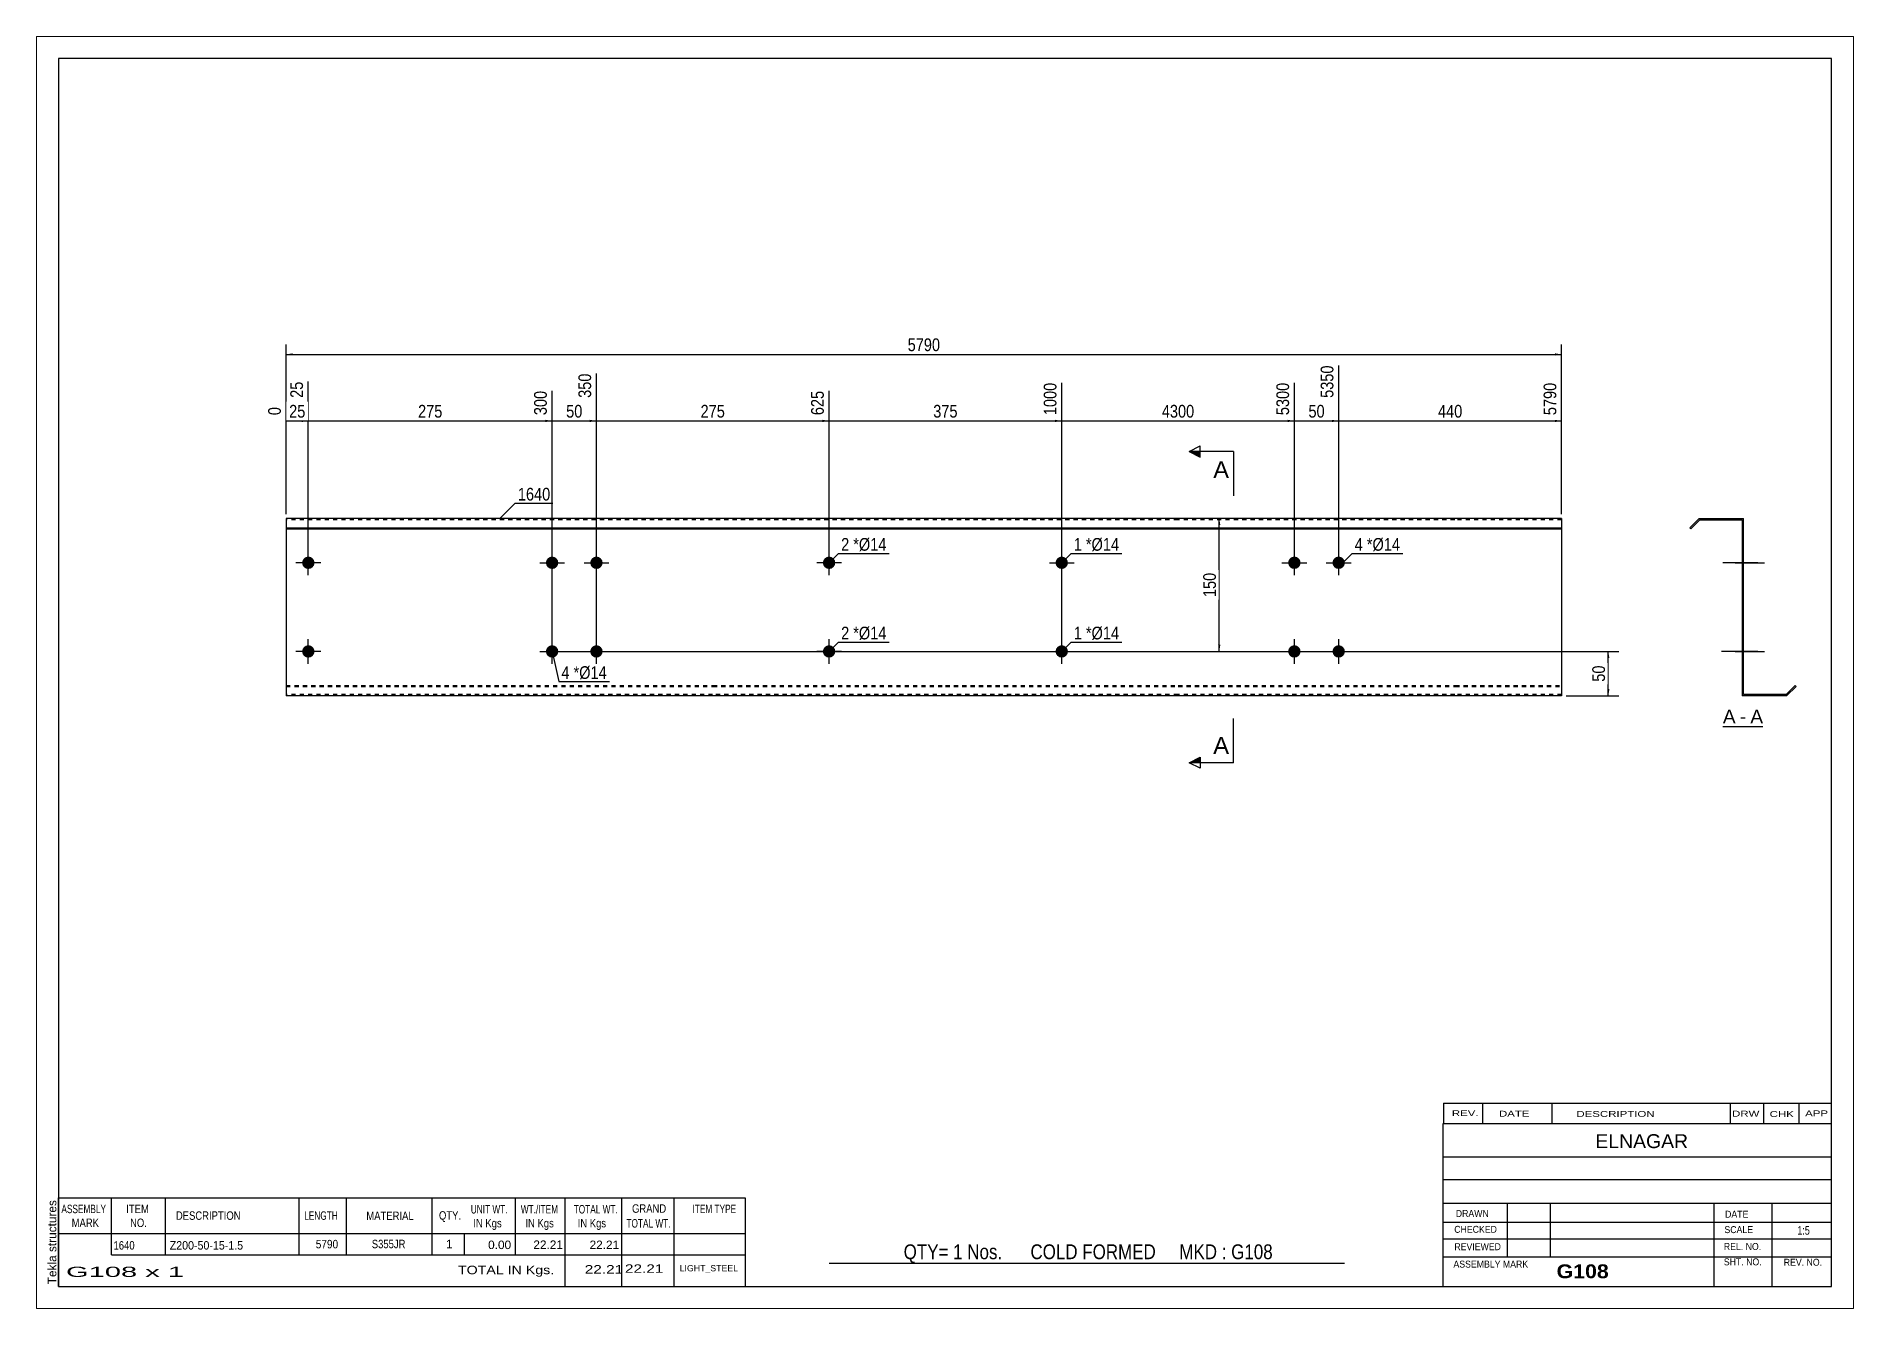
# Paper-space layout 'Layout1' of a CAD drawing. Header units: millimetres. Extents: x 0 to 410, y 0 to 287.
# The model-space entities are those that its viewports show. They can reach past a viewport. Long polylines and large blocks are cut down to what shows.
import ezdxf

# ---------------------------------------------------------------- set-up
doc = ezdxf.new("R2010")
doc.units = ezdxf.units.MM
doc.linetypes.add('DXK_LINE_DOT1', pattern=[1.8814, 0.9407, -0.9407])
doc.layers.add('Viewport layer', color=7, linetype='Continuous', plot=False)
doc.styles.add('Arial', font='ARIAL.TTF', dxfattribs={"height": 0.2})
doc.styles.add('Arial Bold', font='ARIALBD.TTF', dxfattribs={"height": 0.2})
doc.styles.add('Arial Narrow', font='ARIALN.TTF', dxfattribs={"height": 0.2})

# ---------------------------------------------------------------- blocks, each defined once
blk = doc.blocks.new('Unknown-629051349-1200')
at = {"color": 5, "linetype": 'Continuous'}
for p, q in [((348.64, 123.75), (-51.36, 123.75)), ((-51.36, 123.75), (-51.36, -153.25)), ((348.64, -153.25), (348.64, 123.75)), ((-51.36, -153.25), (348.64, -153.25))]:
    blk.add_line(p, q, dxfattribs=at)
at = {"color": 174, "linetype": 'Continuous', "style": 'Arial'}
blk.add_text('Tekla structures', height=1.9102, rotation=90, dxfattribs=at).set_placement((-51.86, -152.75))
blk = doc.blocks.new('Unknown-629051349-12 - 1509')
at = {"color": 7, "linetype": 'Continuous'}
blk.add_line((324.15, -26.95), (333.18, -26.95), dxfattribs=at)
at = {"color": 0, "linetype": 'Continuous'}
blk.add_wipeout([(326.99, -26.2), (326.99, -23), (324.15, -23), (324.15, -26.2)], dxfattribs=at)
blk.add_wipeout([(329.38, -26.2), (329.38, -23), (327.95, -23), (327.95, -26.2)], dxfattribs=at)
at = {"color": 96, "linetype": 'Continuous', "style": 'Arial'}
blk.add_text('A', height=3.06, dxfattribs=at).set_placement((324.15, -26.2))
at = {"color": 0, "linetype": 'Continuous'}
blk.add_wipeout([(333.18, -26.2), (333.18, -23), (330.34, -23), (330.34, -26.2)], dxfattribs=at)
at = {"color": 96, "linetype": 'Continuous', "style": 'Arial'}
for s, p in [('A', (330.34, -26.2)), ('-', (327.95, -26.2))]:
    blk.add_text(s, height=3.06, dxfattribs=at).set_placement(p)
blk = doc.blocks.new('Bolt-629051349-1256 - 1220')
at = {"linetype": 'Continuous'}
for points in [[(3.6, -10, -1), (6.4, -10, -1)], [(121.09, -10, -1), (123.89, -10, -1)]]:
    blk.add_hatch(color=3, dxfattribs=at).paths.add_polyline_path(points)
at = {"color": 3, "linetype": 'Continuous'}
for p, q in [((5, -12.8), (5, -7.2)), ((122.49, -12.8), (122.49, -7.2)), ((7.8, -10), (2.2, -10)), ((125.29, -10), (119.69, -10))]:
    blk.add_line(p, q, dxfattribs=at)
blk = doc.blocks.new('Bolt-629051349-1261 - 1220')
at = {"linetype": 'Continuous'}
for points in [[(58.6, 10, -1), (61.4, 10, -1)], [(68.6, 10, -1), (71.4, 10, -1)], [(58.6, -10, -1), (61.4, -10, -1)], [(68.6, -10, -1), (71.4, -10, -1)]]:
    blk.add_hatch(color=3, dxfattribs=at).paths.add_polyline_path(points)
at = {"color": 3, "linetype": 'Continuous'}
for p, q in [((60, 7.2), (60, 12.8)), ((70, 7.2), (70, 12.8)), ((57.2, 10), (62.8, 10)), ((67.2, 10), (72.8, 10)), ((60, -12.8), (60, -7.2)), ((70, -12.8), (70, -7.2)), ((57.2, -10), (62.8, -10)), ((67.2, -10), (72.8, -10))]:
    blk.add_line(p, q, dxfattribs=at)
blk = doc.blocks.new('Bolt-629051349-1289 - 1220')
at = {"linetype": 'Continuous'}
blk.add_hatch(color=3, dxfattribs=at).paths.add_polyline_path([(173.58, 10, -1), (176.38, 10, -1)])
at = {"color": 3, "linetype": 'Continuous'}
for p, q in [((174.98, 7.2), (174.98, 12.8)), ((172.18, 10), (177.78, 10))]:
    blk.add_line(p, q, dxfattribs=at)
blk = doc.blocks.new('Bolt-629051349-1317 - 1220')
at = {"linetype": 'Continuous'}
for points in [[(3.6, 10, -1), (6.4, 10, -1)], [(121.09, 10, -1), (123.89, 10, -1)]]:
    blk.add_hatch(color=3, dxfattribs=at).paths.add_polyline_path(points)
at = {"color": 3, "linetype": 'Continuous'}
for p, q in [((5, 7.2), (5, 12.8)), ((122.49, 7.2), (122.49, 12.8)), ((7.8, 10), (2.2, 10)), ((125.29, 10), (119.69, 10))]:
    blk.add_line(p, q, dxfattribs=at)
blk = doc.blocks.new('Bolt-629051349-1322 - 1220')
at = {"linetype": 'Continuous'}
for points in [[(226.06, 10, -1), (228.86, 10, -1)], [(236.06, 10, -1), (238.86, 10, -1)], [(226.06, -10, -1), (228.86, -10, -1)], [(236.06, -10, -1), (238.86, -10, -1)]]:
    blk.add_hatch(color=3, dxfattribs=at).paths.add_polyline_path(points)
at = {"color": 3, "linetype": 'Continuous'}
for p, q in [((227.46, 7.2), (227.46, 12.8)), ((237.46, 7.2), (237.46, 12.8)), ((224.66, 10), (230.26, 10)), ((234.66, 10), (240.26, 10)), ((227.46, -12.8), (227.46, -7.2)), ((237.46, -12.8), (237.46, -7.2)), ((224.66, -10), (230.26, -10)), ((234.66, -10), (240.26, -10))]:
    blk.add_line(p, q, dxfattribs=at)
blk = doc.blocks.new('Bolt-629051349-1327 - 1220')
at = {"linetype": 'Continuous'}
blk.add_hatch(color=3, dxfattribs=at).paths.add_polyline_path([(173.58, -10, -1), (176.38, -10, -1)])
at = {"color": 3, "linetype": 'Continuous'}
for p, q in [((174.98, -12.8), (174.98, -7.2)), ((172.18, -10), (177.78, -10))]:
    blk.add_line(p, q, dxfattribs=at)
blk = doc.blocks.new('Part-629051349-1343 - 1220')
at = {"color": 2, "linetype": 'Continuous'}
for p, q in [((0, 20), (0, -20)), ((96.19, 20), (0, 20)), ((0, 17.88), (96.19, 17.88)), ((0, 17.67), (96.19, 17.67)), ((148.68, 20), (96.29, 20)), ((96.29, 17.88), (148.68, 17.88)), ((96.29, 17.67), (148.68, 17.67)), ((201.17, 20), (148.78, 20)), ((148.78, 17.88), (201.17, 17.88)), ((148.78, 17.67), (201.17, 17.67)), ((263.66, 20), (201.27, 20)), ((201.27, 17.88), (263.66, 17.88)), ((201.27, 17.67), (263.66, 17.67)), ((287.76, 20), (263.76, 20)), ((263.76, 17.88), (287.76, 17.88)), ((263.76, 17.67), (287.76, 17.67)), ((287.76, 20), (287.76, -20)), ((96.19, -20), (0, -20)), ((148.68, -20), (96.29, -20)), ((201.17, -20), (148.78, -20)), ((263.66, -20), (201.27, -20)), ((287.76, -20), (263.76, -20))]:
    blk.add_line(p, q, dxfattribs=at)
at = {"color": 7, "linetype": 'DXK_LINE_DOT1'}
for p, q in [((96.19, 19.7), (0, 19.7)), ((148.68, 19.7), (96.29, 19.7)), ((201.17, 19.7), (148.78, 19.7)), ((263.66, 19.7), (201.27, 19.7)), ((287.76, 19.7), (263.76, 19.7)), ((0, -17.67), (96.19, -17.67)), ((0, -17.88), (96.19, -17.88)), ((96.19, -19.7), (0, -19.7)), ((96.29, -17.67), (148.68, -17.67)), ((96.29, -17.88), (148.68, -17.88)), ((148.68, -19.7), (96.29, -19.7)), ((148.78, -17.67), (201.17, -17.67)), ((148.78, -17.88), (201.17, -17.88)), ((201.17, -19.7), (148.78, -19.7)), ((201.27, -17.67), (263.66, -17.67)), ((201.27, -17.88), (263.66, -17.88)), ((263.66, -19.7), (201.27, -19.7)), ((263.76, -17.67), (287.76, -17.67)), ((263.76, -17.88), (287.76, -17.88)), ((287.76, -19.7), (263.76, -19.7))]:
    blk.add_line(p, q, dxfattribs=at)
blk = doc.blocks.new('Bolt-629051349-1513 - 1509')
at = {"linetype": 'Continuous'}
blk.add_hatch(color=3, dxfattribs=at).paths.add_polyline_path([(328.52, -8.6), (328.52, -11.4), (328.82, -11.4), (328.82, -8.6)])
blk.add_hatch(color=3, dxfattribs=at).paths.add_polyline_path([(328.52, -8.6), (328.52, -11.4), (328.82, -11.4), (328.82, -8.6)])
at = {"color": 3, "linetype": 'Continuous'}
for p, q in [((326.92, -10), (333.52, -10)), ((326.92, -10), (333.52, -10)), ((328.52, -8.6), (328.82, -8.6)), ((328.52, -8.6), (328.82, -8.6)), ((328.52, -11.4), (328.82, -11.4)), ((328.52, -11.4), (328.82, -11.4))]:
    blk.add_line(p, q, dxfattribs=at)
blk = doc.blocks.new('Bolt-629051349-1514 - 1509')
at = {"linetype": 'Continuous'}
for points in [[(328.52, 11.4), (328.52, 8.6), (328.82, 8.6), (328.82, 11.4)], [(328.52, 11.4), (328.52, 8.6), (328.82, 8.6), (328.82, 11.4)], [(328.52, -8.6), (328.52, -11.4), (328.82, -11.4), (328.82, -8.6)], [(328.52, -8.6), (328.52, -11.4), (328.82, -11.4), (328.82, -8.6)]]:
    blk.add_hatch(color=3, dxfattribs=at).paths.add_polyline_path(points)
at = {"color": 3, "linetype": 'Continuous'}
for p, q in [((331.42, 10), (324.82, 10)), ((331.42, 10), (324.82, 10)), ((328.82, 11.4), (328.52, 11.4)), ((328.82, 11.4), (328.52, 11.4)), ((328.82, 8.6), (328.52, 8.6)), ((328.82, 8.6), (328.52, 8.6)), ((331.42, -10), (324.82, -10)), ((331.42, -10), (324.82, -10)), ((328.82, -8.6), (328.52, -8.6)), ((328.82, -8.6), (328.52, -8.6)), ((328.82, -11.4), (328.52, -11.4)), ((328.82, -11.4), (328.52, -11.4))]:
    blk.add_line(p, q, dxfattribs=at)
blk = doc.blocks.new('Bolt-629051349-1515 - 1509')
at = {"linetype": 'Continuous'}
blk.add_hatch(color=3, dxfattribs=at).paths.add_polyline_path([(328.52, 11.4), (328.52, 8.6), (328.82, 8.6), (328.82, 11.4)])
at = {"color": 3, "linetype": 'Continuous'}
for p, q in [((330.72, 10), (324.12, 10)), ((328.82, 11.4), (328.52, 11.4)), ((328.82, 8.6), (328.52, 8.6))]:
    blk.add_line(p, q, dxfattribs=at)
blk = doc.blocks.new('Bolt-629051349-1516 - 1509')
at = {"linetype": 'Continuous'}
blk.add_hatch(color=3, dxfattribs=at).paths.add_polyline_path([(328.52, 11.4), (328.52, 8.6), (328.82, 8.6), (328.82, 11.4)])
blk.add_hatch(color=3, dxfattribs=at).paths.add_polyline_path([(328.52, 11.4), (328.52, 8.6), (328.82, 8.6), (328.82, 11.4)])
at = {"color": 3, "linetype": 'Continuous'}
for p, q in [((326.92, 10), (333.52, 10)), ((326.92, 10), (333.52, 10)), ((328.52, 11.4), (328.82, 11.4)), ((328.52, 11.4), (328.82, 11.4)), ((328.52, 8.6), (328.82, 8.6)), ((328.52, 8.6), (328.82, 8.6))]:
    blk.add_line(p, q, dxfattribs=at)
blk = doc.blocks.new('Bolt-629051349-1517 - 1509')
at = {"linetype": 'Continuous'}
for points in [[(328.52, 11.4), (328.52, 8.6), (328.82, 8.6), (328.82, 11.4)], [(328.52, 11.4), (328.52, 8.6), (328.82, 8.6), (328.82, 11.4)], [(328.52, -8.6), (328.52, -11.4), (328.82, -11.4), (328.82, -8.6)], [(328.52, -8.6), (328.52, -11.4), (328.82, -11.4), (328.82, -8.6)]]:
    blk.add_hatch(color=3, dxfattribs=at).paths.add_polyline_path(points)
at = {"color": 3, "linetype": 'Continuous'}
for p, q in [((332.02, 10), (324.42, 10)), ((332.02, 10), (324.42, 10)), ((328.82, 11.4), (328.52, 11.4)), ((328.82, 11.4), (328.52, 11.4)), ((328.82, 8.6), (328.52, 8.6)), ((328.82, 8.6), (328.52, 8.6)), ((332.02, -10), (324.42, -10)), ((332.02, -10), (324.42, -10)), ((328.82, -8.6), (328.52, -8.6)), ((328.82, -8.6), (328.52, -8.6)), ((328.82, -11.4), (328.52, -11.4)), ((328.82, -11.4), (328.52, -11.4))]:
    blk.add_line(p, q, dxfattribs=at)
blk = doc.blocks.new('Bolt-629051349-1518 - 1509')
at = {"linetype": 'Continuous'}
blk.add_hatch(color=3, dxfattribs=at).paths.add_polyline_path([(328.52, -8.6), (328.52, -11.4), (328.82, -11.4), (328.82, -8.6)])
at = {"color": 3, "linetype": 'Continuous'}
for p, q in [((330.42, -10), (323.82, -10)), ((328.82, -8.6), (328.52, -8.6)), ((328.82, -11.4), (328.52, -11.4))]:
    blk.add_line(p, q, dxfattribs=at)
blk = doc.blocks.new('Part-629051349-1519 - 1509')
at = {"color": 2, "linetype": 'Continuous'}
for p, q in [((318.82, 20), (316.69, 17.88)), ((316.69, 17.88), (316.91, 17.67)), ((318.94, 19.7), (316.91, 17.67)), ((318.82, 20), (328.82, 20)), ((318.94, 19.7), (328.52, 19.7)), ((328.52, 19.7), (328.52, -20)), ((328.82, -19.7), (328.82, 20)), ((338.52, -20), (328.52, -20)), ((338.39, -19.7), (328.82, -19.7)), ((338.39, -19.7), (340.42, -17.67)), ((338.52, -20), (340.64, -17.88)), ((340.64, -17.88), (340.42, -17.67))]:
    blk.add_line(p, q, dxfattribs=at)
blk = doc.blocks.new('StraightDimension-629051349-1656 - 1220')
at = {"linetype": 'Continuous'}
blk.add_hatch(color=7, dxfattribs=at).paths.add_polyline_path([(225.96, 42.25), (227.46, 42), (225.96, 41.75)])
at = {"color": 7, "linetype": 'Continuous'}
for p, q in [((174.98, -9), (174.98, 50.61)), ((227.46, 11), (227.46, 50.61)), ((174.98, 42), (227.46, 42))]:
    blk.add_line(p, q, dxfattribs=at)
at = {"color": 0, "linetype": 'Continuous'}
blk.add_wipeout([(226.86, 51.21), (222.66, 51.21), (222.66, 42.7), (226.86, 42.7)], dxfattribs=at)
at = {"color": 0}
blk.add_wipeout([(205.48, 42.15), (205.48, 46.35), (196.96, 46.35), (196.96, 42.15)], dxfattribs=at)
at = {"color": 3, "linetype": 'Continuous', "style": 'Arial Narrow'}
blk.add_text('5300', height=2.863, rotation=90.0002, dxfattribs=at).set_placement((226.26, 43.3))
at = {"color": 3, "style": 'Arial Narrow'}
blk.add_text('4300', height=2.863, dxfattribs=at).set_placement((197.56, 42.75))
blk = doc.blocks.new('StraightDimension-629051349-1654 - 1220')
at = {"linetype": 'Continuous'}
blk.add_hatch(color=7, dxfattribs=at).paths.add_polyline_path([(286.26, 42.25), (287.76, 42), (286.26, 41.75)])
at = {"color": 7, "linetype": 'Continuous'}
for p, q in [((237.46, 11), (237.46, 54.51)), ((287.76, 21), (287.76, 50.61)), ((237.46, 42), (287.76, 42))]:
    blk.add_line(p, q, dxfattribs=at)
at = {"color": 0, "linetype": 'Continuous'}
blk.add_wipeout([(287.16, 51.21), (282.96, 51.21), (282.96, 42.7), (287.16, 42.7)], dxfattribs=at)
at = {"color": 0}
blk.add_wipeout([(265.95, 42.15), (265.95, 46.35), (259.27, 46.35), (259.27, 42.15)], dxfattribs=at)
at = {"color": 3, "linetype": 'Continuous', "style": 'Arial Narrow'}
blk.add_text('5790', height=2.863, rotation=90.0002, dxfattribs=at).set_placement((286.56, 43.3))
at = {"color": 3, "style": 'Arial Narrow'}
blk.add_text('440', height=2.863, dxfattribs=at).set_placement((259.87, 42.75))
blk = doc.blocks.new('StraightDimension-629051349-1658 - 1220')
at = {"linetype": 'Continuous'}
blk.add_hatch(color=7, dxfattribs=at).paths.add_polyline_path([(120.99, 42.25), (122.49, 42), (120.99, 41.75)])
at = {"color": 7, "linetype": 'Continuous'}
for p, q in [((70, -9), (70, 52.68)), ((122.49, 11), (122.49, 48.78)), ((70, 42), (122.49, 42))]:
    blk.add_line(p, q, dxfattribs=at)
at = {"color": 0, "linetype": 'Continuous'}
blk.add_wipeout([(121.89, 49.38), (117.69, 49.38), (117.69, 42.7), (121.89, 42.7)], dxfattribs=at)
at = {"color": 0}
blk.add_wipeout([(99.59, 42.15), (99.59, 46.35), (92.9, 46.35), (92.9, 42.15)], dxfattribs=at)
at = {"color": 3, "style": 'Arial Narrow'}
blk.add_text('275', height=2.863, dxfattribs=at).set_placement((93.5, 42.75))
at = {"color": 3, "linetype": 'Continuous', "style": 'Arial Narrow'}
blk.add_text('625', height=2.863, rotation=90.0002, dxfattribs=at).set_placement((121.29, 43.3))
blk = doc.blocks.new('StraightDimension-629051349-1355 - 1220')
at = {"linetype": 'Continuous'}
for points in [[(1.5, 56.75), (0, 57), (1.5, 57.25)], [(286.26, 57.25), (287.76, 57), (286.26, 56.75)]]:
    blk.add_hatch(color=7, dxfattribs=at).paths.add_polyline_path(points)
at = {"color": 7, "linetype": 'Continuous'}
for p, q in [((0, 21), (0, 59.25)), ((287.76, 21), (287.76, 59.25)), ((0, 57), (287.76, 57))]:
    blk.add_line(p, q, dxfattribs=at)
at = {"color": 0}
blk.add_wipeout([(148.14, 57.15), (148.14, 61.35), (139.62, 61.35), (139.62, 57.15)], dxfattribs=at)
at = {"color": 3, "style": 'Arial Narrow'}
blk.add_text('5790', height=2.863, dxfattribs=at).set_placement((140.22, 57.75))
blk = doc.blocks.new('StraightDimension-629051349-1368 - 1220')
at = {"linetype": 'Continuous'}
for points in [[(298.04, -11.5), (298.29, -10), (298.54, -11.5)], [(298.54, -18.5), (298.29, -20), (298.04, -18.5)]]:
    blk.add_hatch(color=7, dxfattribs=at).paths.add_polyline_path(points)
at = {"color": 7, "linetype": 'Continuous'}
for p, q in [((123.49, -10), (300.69, -10)), ((298.29, -20), (298.29, -10)), ((288.76, -20), (300.69, -20))]:
    blk.add_line(p, q, dxfattribs=at)
at = {"color": 0}
blk.add_wipeout([(298.14, -12.57), (293.94, -12.57), (293.94, -17.43), (298.14, -17.43)], dxfattribs=at)
at = {"color": 3, "style": 'Arial Narrow'}
blk.add_text('50', height=2.863, rotation=90.0002, dxfattribs=at).set_placement((297.54, -16.83))
blk = doc.blocks.new('StraightDimension-629051349-1657 - 1220')
at = {"linetype": 'Continuous'}
blk.add_hatch(color=7, dxfattribs=at).paths.add_polyline_path([(173.48, 42.25), (174.98, 42), (173.48, 41.75)])
at = {"color": 7, "linetype": 'Continuous'}
for p, q in [((174.98, -9), (174.98, 50.61)), ((122.49, 11), (122.49, 48.78)), ((122.49, 42), (174.98, 42))]:
    blk.add_line(p, q, dxfattribs=at)
at = {"color": 0, "linetype": 'Continuous'}
blk.add_wipeout([(174.38, 51.21), (170.18, 51.21), (170.18, 42.7), (174.38, 42.7)], dxfattribs=at)
at = {"color": 0}
blk.add_wipeout([(152.07, 42.15), (152.07, 46.35), (145.39, 46.35), (145.39, 42.15)], dxfattribs=at)
at = {"color": 3, "linetype": 'Continuous', "style": 'Arial Narrow'}
blk.add_text('1000', height=2.863, rotation=90.0002, dxfattribs=at).set_placement((173.78, 43.3))
at = {"color": 3, "style": 'Arial Narrow'}
blk.add_text('375', height=2.863, dxfattribs=at).set_placement((145.99, 42.75))
blk = doc.blocks.new('StraightDimension-629051349-1384 - 1220')
at = {"linetype": 'Continuous'}
for points in [[(210.26, 18.5), (210.51, 20), (210.76, 18.5)], [(210.76, -8.5), (210.51, -10), (210.26, -8.5)]]:
    blk.add_hatch(color=7, dxfattribs=at).paths.add_polyline_path(points)
at = {"color": 7, "linetype": 'Continuous'}
for p, q in [((286.76, 20), (208.26, 20)), ((210.51, -10), (210.51, 20)), ((61, -10), (212.91, -10))]:
    blk.add_line(p, q, dxfattribs=at)
at = {"color": 0}
blk.add_wipeout([(210.36, 8.34), (206.16, 8.34), (206.16, 1.66), (210.36, 1.66)], dxfattribs=at)
at = {"color": 3, "style": 'Arial Narrow'}
blk.add_text('150', height=2.863, rotation=90.0002, dxfattribs=at).set_placement((209.76, 2.26))
blk = doc.blocks.new('StraightDimension-629051349-1655 - 1220')
at = {"linetype": 'Continuous'}
blk.add_hatch(color=7, dxfattribs=at).paths.add_polyline_path([(235.96, 42.25), (237.46, 42), (235.96, 41.75)])
at = {"color": 7, "linetype": 'Continuous'}
for p, q in [((237.46, 11), (237.46, 54.51)), ((227.46, 11), (227.46, 50.61)), ((227.46, 42), (237.46, 42))]:
    blk.add_line(p, q, dxfattribs=at)
at = {"color": 0}
blk.add_wipeout([(234.89, 42.15), (234.89, 46.35), (230.04, 46.35), (230.04, 42.15)], dxfattribs=at)
at = {"color": 0, "linetype": 'Continuous'}
blk.add_wipeout([(236.86, 55.11), (232.66, 55.11), (232.66, 46.6), (236.86, 46.6)], dxfattribs=at)
at = {"color": 3, "linetype": 'Continuous', "style": 'Arial Narrow'}
blk.add_text('5350', height=2.863, rotation=90.0002, dxfattribs=at).set_placement((236.26, 47.2))
at = {"color": 3, "style": 'Arial Narrow'}
blk.add_text('50', height=2.863, dxfattribs=at).set_placement((230.64, 42.75))
blk = doc.blocks.new('StraightDimension-629051349-1659 - 1220')
at = {"linetype": 'Continuous'}
blk.add_hatch(color=7, dxfattribs=at).paths.add_polyline_path([(68.5, 42.25), (70, 42), (68.5, 41.75)])
at = {"color": 7, "linetype": 'Continuous'}
for p, q in [((70, -9), (70, 52.68)), ((60, -9), (60, 48.78)), ((60, 42), (70, 42))]:
    blk.add_line(p, q, dxfattribs=at)
at = {"color": 0}
blk.add_wipeout([(67.43, 42.15), (67.43, 46.35), (62.57, 46.35), (62.57, 42.15)], dxfattribs=at)
at = {"color": 0, "linetype": 'Continuous'}
blk.add_wipeout([(69.4, 53.28), (65.2, 53.28), (65.2, 46.6), (69.4, 46.6)], dxfattribs=at)
at = {"color": 3, "linetype": 'Continuous', "style": 'Arial Narrow'}
blk.add_text('350', height=2.863, rotation=90.0002, dxfattribs=at).set_placement((68.8, 47.2))
at = {"color": 3, "style": 'Arial Narrow'}
blk.add_text('50', height=2.863, dxfattribs=at).set_placement((63.17, 42.75))
blk = doc.blocks.new('StraightDimension-629051349-1660 - 1220')
at = {"linetype": 'Continuous'}
blk.add_hatch(color=7, dxfattribs=at).paths.add_polyline_path([(58.5, 42.25), (60, 42), (58.5, 41.75)])
at = {"color": 7, "linetype": 'Continuous'}
for p, q in [((5, 11), (5, 50.86)), ((60, -9), (60, 48.78)), ((5, 42), (60, 42))]:
    blk.add_line(p, q, dxfattribs=at)
at = {"color": 0, "linetype": 'Continuous'}
blk.add_wipeout([(59.4, 49.38), (55.2, 49.38), (55.2, 42.7), (59.4, 42.7)], dxfattribs=at)
at = {"color": 0}
blk.add_wipeout([(35.84, 42.15), (35.84, 46.35), (29.16, 46.35), (29.16, 42.15)], dxfattribs=at)
at = {"color": 3, "style": 'Arial Narrow'}
blk.add_text('275', height=2.863, dxfattribs=at).set_placement((29.76, 42.75))
at = {"color": 3, "linetype": 'Continuous', "style": 'Arial Narrow'}
blk.add_text('300', height=2.863, rotation=90.0002, dxfattribs=at).set_placement((58.8, 43.3))
blk = doc.blocks.new('StraightDimension-629051349-1661 - 1220')
at = {"linetype": 'Continuous'}
blk.add_hatch(color=7, dxfattribs=at).paths.add_polyline_path([(3.5, 42.25), (5, 42), (3.5, 41.75)])
at = {"color": 7, "linetype": 'Continuous'}
for p, q in [((5, 11), (5, 50.86)), ((0, 21), (0, 45.13)), ((0, 42), (5, 42))]:
    blk.add_line(p, q, dxfattribs=at)
at = {"color": 0}
blk.add_wipeout([(4.93, 42.15), (4.93, 46.35), (0.07, 46.35), (0.07, 42.15)], dxfattribs=at)
at = {"color": 0, "linetype": 'Continuous'}
blk.add_wipeout([(4.4, 51.46), (0.2, 51.46), (0.2, 46.6), (4.4, 46.6)], dxfattribs=at)
blk.add_wipeout([(-0.6, 45.73), (-4.8, 45.73), (-4.8, 42.7), (-0.6, 42.7)], dxfattribs=at)
at = {"color": 3, "linetype": 'Continuous', "style": 'Arial Narrow'}
for s, height, p in [('25', 2.863, (3.8, 47.2)), ('0', 2.86, (-1.2, 43.3))]:
    blk.add_text(s, height=height, rotation=90.0002, dxfattribs=at).set_placement(p)
at = {"color": 3, "style": 'Arial Narrow'}
blk.add_text('25', height=2.863, dxfattribs=at).set_placement((0.67, 42.75))
blk = doc.blocks.new('CBS_REVISION-629051349-1865')
at = {"color": 7, "linetype": 'Continuous'}
for p, q in [((261.13, -111.87), (348.63, -111.87)), ((261.13, -111.87), (261.13, -116.5)), ((269.92, -111.87), (269.92, -116.5)), ((285.52, -111.87), (285.52, -116.44)), ((325.78, -111.87), (325.78, -116.5)), ((333.32, -111.87), (333.32, -116.5)), ((341.27, -111.87), (341.27, -116.5)), ((261.13, -116.5), (348.63, -116.5))]:
    blk.add_line(p, q, dxfattribs=at)
at = {"color": 7, "style": 'Arial Narrow', "width": 1.7}
for s, height, p in [('REV.', 1.326, (262.99, -114.82)), ('DATE', 1.326, (273.61, -114.94)), ('DESCRIPTION', 1.3257, (291.09, -114.99)), ('DRW', 1.326, (326.21, -114.93)), ('CHK', 1.326, (334.69, -115.02)), ('APP', 1.326, (342.7, -114.87))]:
    blk.add_text(s, height=height, dxfattribs=at).set_placement(p)
blk = doc.blocks.new('CBS_BOM-629051349-1862')
at = {"color": 7, "linetype": 'Continuous'}
for p, q in [((-51.39, -141.28), (-51.39, -133.28)), ((-51.39, -133.28), (103.53, -133.28)), ((-39.39, -141.28), (-39.39, -133.28)), ((-27.2, -141.28), (-27.2, -133.28)), ((2.96, -141.28), (2.96, -133.28)), ((13.64, -141.28), (13.64, -133.28)), ((32.96, -141.28), (32.96, -133.28)), ((51.76, -141.28), (51.76, -133.28)), ((62.97, -141.28), (62.97, -133.28)), ((75.76, -141.28), (75.76, -133.28)), ((87.51, -141.28), (87.51, -133.28)), ((103.53, -133.29), (103.52, -141.27)), ((-51.39, -141.28), (103.53, -141.28)), ((-51.39, -146.08), (-51.39, -141.28)), ((-39.39, -146.08), (-39.39, -141.28)), ((-27.2, -146.08), (-27.2, -141.28)), ((2.96, -146.08), (2.96, -141.28)), ((13.64, -146.08), (13.64, -141.28)), ((32.96, -146.08), (32.96, -141.28)), ((40.22, -146.08), (40.22, -141.28)), ((51.76, -146.08), (51.76, -141.28)), ((62.97, -146.08), (62.97, -141.28)), ((75.76, -146.08), (75.76, -141.28)), ((87.52, -146.08), (87.52, -141.28)), ((103.53, -141.28), (103.53, -146.08)), ((-51.39, -153.28), (-51.39, -146.1)), ((-39.39, -146.08), (103.53, -146.08)), ((62.97, -153.28), (62.97, -146.1)), ((75.76, -153.28), (75.76, -146.1)), ((87.56, -153.28), (87.56, -146.1)), ((103.53, -146.08), (103.53, -153.28)), ((-51.39, -153.28), (103.53, -153.28))]:
    blk.add_line(p, q, dxfattribs=at)
at = {"color": 3, "linetype": 'Continuous', "style": 'Arial'}
for s, height, width, p in [('ASSEMBLY', 1.91, 0.7, (-50.71, -136.71)), ('ITEM', 1.91, 0.8, (-36.07, -136.71)), ('UNIT WT.', 1.91, 0.7, (41.65, -136.78)), ('WT./ITEM', 1.91, 0.7, (52.94, -136.78)), ('TOTAL WT.', 1.91, 0.7, (64.87, -136.78)), ('GRAND', 1.91, 0.8, (78.03, -136.62)), ('ITEM TYPE', 1.91, 0.7, (91.67, -136.7)), ('MARK', 1.91, 0.8, (-48.39, -139.84)), ('NO.', 1.91, 0.8, (-35.21, -139.84)), ('DESCRIPTION', 1.9102, 0.8, (-24.88, -138.21)), ('LENGTH', 1.91, 0.7, (4.07, -138.21)), ('MATERIAL', 1.91, 0.8, (18.09, -138.26)), ('QTY.', 1.91, 0.8, (34.48, -138.18)), ('IN Kgs', 1.91, 0.8, (42.22, -139.92)), ('IN Kgs', 1.91, 0.8, (53.98, -139.92)), ('IN Kgs', 1.91, 0.8, (65.77, -139.92)), ('TOTAL WT.', 1.91, 0.7, (76.77, -139.96))]:
    blk.add_text(s, height=height, dxfattribs=dict(at, width=width)).set_placement(p)
at = {"color": 7, "linetype": 'Continuous', "style": 'Arial'}
for s, height, width, p in [('1640', 1.91, 0.8, (-38.94, -144.93)), ('Z200-50-15-1.5', 1.9102, 0.9, (-26.27, -144.93)), ('5790', 1.91, 0.85, (6.68, -144.65)), ('S355JR', 1.91, 0.8, (19.32, -144.62))]:
    blk.add_text(s, height=height, dxfattribs=dict(at, width=width)).set_placement(p)
for s, p in [('1', (36.05, -144.62)), ('0.00', (45.56, -144.81)), ('22.21', (55.77, -144.78)), ('22.21', (68.45, -144.81))]:
    blk.add_text(s, height=1.91, dxfattribs=at).set_placement(p)
at = {"color": 6, "linetype": 'Continuous', "style": 'Arial'}
for s, height, width, p in [('G108 x 1', 2.292, 2.05, (-49.67, -151.09)), ('TOTAL IN Kgs.', 1.9102, 1.2, (38.76, -150.48)), ('22.21', 1.91, 1.3, (67.36, -150.33)), ('22.21', 1.91, 1.3, (76.43, -150.17))]:
    blk.add_text(s, height=height, dxfattribs=dict(at, width=width)).set_placement(p)
blk.add_text('LIGHT_STEEL', height=1.4135, dxfattribs=at).set_placement((88.78, -149.83))
blk = doc.blocks.new('CBS_CALLOFF-629051349-1863')
at = {"color": 7, "linetype": 'Continuous'}
blk.add_line((122.52, -147.98), (238.75, -148), dxfattribs=at)
at = {"color": 3, "linetype": 'Continuous', "style": 'Arial Narrow'}
blk.add_text('QTY= 1 Nos.      COLD FORMED     MKD : G108', height=3.3405, dxfattribs=at).set_placement((139.31, -147.09))
blk = doc.blocks.new('CBS_NAME_BLOG-629051349-1864')
at = {"color": 7, "linetype": 'Continuous'}
for p, q in [((261.04, -116.5), (348.56, -116.5)), ((261.04, -153.21), (261.04, -116.5)), ((261.05, -124.04), (348.56, -124.04)), ((261.12, -129.09), (348.64, -129.09)), ((261.04, -134.46), (348.56, -134.46)), ((275.57, -146.57), (275.57, -134.47)), ((285.25, -146.54), (285.25, -134.47)), ((322.17, -153.21), (322.17, -134.48)), ((335.22, -153.21), (335.22, -134.47)), ((261.05, -138.76), (348.64, -138.74)), ((261.04, -142.51), (348.56, -142.51)), ((261.04, -146.55), (348.56, -146.55)), ((261.04, -153.25), (348.64, -153.25))]:
    blk.add_line(p, q, dxfattribs=at)
at = {"color": 3, "linetype": 'Continuous', "style": 'Arial'}
blk.add_text('ELNAGAR', height=3.133, dxfattribs=at).set_placement((295.37, -122.03))
at = {"color": 3, "linetype": 'Continuous'}
for s, height, style, width, p in [('DRAWN', 1.566, 'Arial', 0.9, (263.88, -137.57)), ('DATE', 1.566, 'Arial', 0.9, (324.64, -137.73)), ('CHECKED', 1.566, 'Arial', 0.9, (263.53, -141.14)), ('REVIEWED', 1.566, 'Arial', 0.9, (263.56, -145.06)), ('REL. NO.', 1.566, 'Arial', 0.9, (324.35, -145.01)), ('SCALE', 1.566, 'Arial', 0.9, (324.49, -141.21)), ('1:5', 1.957, 'Arial Narrow', 0.9, (340.94, -141.57)), ('ASSEMBLY MARK', 1.5663, 'Arial', 0.9, (263.35, -148.99)), ('SHT. NO.', 1.566, 'Arial', 0.9, (324.35, -148.48)), ('REV. NO.', 1.566, 'Arial', 0.9, (337.87, -148.57)), ('G108', 3.131, 'Arial Bold', 1.1, (286.62, -151.39))]:
    blk.add_text(s, height=height, dxfattribs=dict(at, style=style, width=width)).set_placement(p)
blk = doc.blocks.new('Mark-629051349-1251 - 1220')
at = {"color": 0}
blk.add_wipeout([(127.04, -7.28), (127.04, -4.28), (125.21, -4.28), (125.21, -7.28)], dxfattribs=at)
blk.add_wipeout([(127.04, -7.28), (127.04, -4.28), (125.21, -4.28), (125.21, -7.28)], dxfattribs=at)
at = {"color": 7, "linetype": 'Continuous'}
blk.add_line((122.49, -10), (124.61, -7.88), dxfattribs=at)
at = {"color": 0}
blk.add_wipeout([(129.21, -7.28), (129.21, -4.28), (127.94, -4.28), (127.94, -7.28)], dxfattribs=at)
blk.add_wipeout([(129.21, -7.28), (129.21, -4.28), (127.94, -4.28), (127.94, -7.28)], dxfattribs=at)
at = {"color": 3, "style": 'Arial Narrow'}
blk.add_text('2', height=2.86, dxfattribs=at).set_placement((125.21, -7.28))
at = {"color": 0}
blk.add_wipeout([(135.43, -7.28), (135.43, -4.28), (129.21, -4.28), (129.21, -7.28)], dxfattribs=at)
blk.add_wipeout([(135.43, -7.28), (135.43, -4.28), (129.21, -4.28), (129.21, -7.28)], dxfattribs=at)
at = {"color": 7, "linetype": 'Continuous'}
blk.add_line((124.61, -7.88), (136.03, -7.88), dxfattribs=at)
at = {"color": 3, "style": 'Arial Narrow'}
for s, height, p in [('*', 2.86, (127.94, -7.28)), ('Ø14', 2.863, (129.21, -7.28))]:
    blk.add_text(s, height=height, dxfattribs=at).set_placement(p)
blk = doc.blocks.new('Mark-629051349-1257 - 1220')
at = {"color": 0}
blk.add_wipeout([(63.93, -16.2), (63.93, -13.2), (62.1, -13.2), (62.1, -16.2)], dxfattribs=at)
blk.add_wipeout([(63.93, -16.2), (63.93, -13.2), (62.1, -13.2), (62.1, -16.2)], dxfattribs=at)
at = {"color": 7, "linetype": 'Continuous'}
blk.add_line((60, -10), (61.5, -16.8), dxfattribs=at)
at = {"color": 0}
blk.add_wipeout([(66.11, -16.2), (66.11, -13.2), (64.83, -13.2), (64.83, -16.2)], dxfattribs=at)
blk.add_wipeout([(66.11, -16.2), (66.11, -13.2), (64.83, -13.2), (64.83, -16.2)], dxfattribs=at)
at = {"color": 3, "style": 'Arial Narrow'}
blk.add_text('4', height=2.86, dxfattribs=at).set_placement((62.1, -16.2))
at = {"color": 0}
blk.add_wipeout([(72.32, -16.2), (72.32, -13.2), (66.11, -13.2), (66.11, -16.2)], dxfattribs=at)
blk.add_wipeout([(72.32, -16.2), (72.32, -13.2), (66.11, -13.2), (66.11, -16.2)], dxfattribs=at)
at = {"color": 7, "linetype": 'Continuous'}
blk.add_line((61.5, -16.8), (72.92, -16.8), dxfattribs=at)
at = {"color": 3, "style": 'Arial Narrow'}
for s, height, p in [('*', 2.86, (64.83, -16.2)), ('Ø14', 2.863, (66.11, -16.2))]:
    blk.add_text(s, height=height, dxfattribs=at).set_placement(p)
blk = doc.blocks.new('Mark-629051349-1318 - 1220')
at = {"color": 0}
blk.add_wipeout([(242.91, 12.72), (242.91, 15.72), (241.08, 15.72), (241.08, 12.72)], dxfattribs=at)
blk.add_wipeout([(242.91, 12.72), (242.91, 15.72), (241.08, 15.72), (241.08, 12.72)], dxfattribs=at)
at = {"color": 7, "linetype": 'Continuous'}
blk.add_line((238.36, 10), (240.48, 12.12), dxfattribs=at)
at = {"color": 0}
blk.add_wipeout([(245.09, 12.72), (245.09, 15.72), (243.81, 15.72), (243.81, 12.72)], dxfattribs=at)
blk.add_wipeout([(245.09, 12.72), (245.09, 15.72), (243.81, 15.72), (243.81, 12.72)], dxfattribs=at)
at = {"color": 3, "style": 'Arial Narrow'}
blk.add_text('4', height=2.86, dxfattribs=at).set_placement((241.08, 12.72))
at = {"color": 0}
blk.add_wipeout([(251.3, 12.72), (251.3, 15.72), (245.09, 15.72), (245.09, 12.72)], dxfattribs=at)
blk.add_wipeout([(251.3, 12.72), (251.3, 15.72), (245.09, 15.72), (245.09, 12.72)], dxfattribs=at)
at = {"color": 7, "linetype": 'Continuous'}
blk.add_line((240.48, 12.12), (251.9, 12.12), dxfattribs=at)
at = {"color": 3, "style": 'Arial Narrow'}
for s, height, p in [('*', 2.86, (243.81, 12.72)), ('Ø14', 2.863, (245.09, 12.72))]:
    blk.add_text(s, height=height, dxfattribs=at).set_placement(p)
blk = doc.blocks.new('Mark-629051349-1285 - 1220')
at = {"color": 0}
blk.add_wipeout([(179.53, 12.72), (179.53, 15.72), (177.7, 15.72), (177.7, 12.72)], dxfattribs=at)
blk.add_wipeout([(179.53, 12.72), (179.53, 15.72), (177.7, 15.72), (177.7, 12.72)], dxfattribs=at)
at = {"color": 7, "linetype": 'Continuous'}
blk.add_line((174.98, 10), (177.1, 12.12), dxfattribs=at)
at = {"color": 0}
blk.add_wipeout([(181.7, 12.72), (181.7, 15.72), (180.43, 15.72), (180.43, 12.72)], dxfattribs=at)
blk.add_wipeout([(181.7, 12.72), (181.7, 15.72), (180.43, 15.72), (180.43, 12.72)], dxfattribs=at)
at = {"color": 3, "style": 'Arial Narrow'}
blk.add_text('1', height=2.86, dxfattribs=at).set_placement((177.7, 12.72))
at = {"color": 0}
blk.add_wipeout([(187.92, 12.72), (187.92, 15.72), (181.7, 15.72), (181.7, 12.72)], dxfattribs=at)
blk.add_wipeout([(187.92, 12.72), (187.92, 15.72), (181.7, 15.72), (181.7, 12.72)], dxfattribs=at)
at = {"color": 7, "linetype": 'Continuous'}
blk.add_line((177.1, 12.12), (188.52, 12.12), dxfattribs=at)
at = {"color": 3, "style": 'Arial Narrow'}
for s, height, p in [('*', 2.86, (180.43, 12.72)), ('Ø14', 2.863, (181.7, 12.72))]:
    blk.add_text(s, height=height, dxfattribs=at).set_placement(p)
blk = doc.blocks.new('Mark-629051349-1313 - 1220')
at = {"color": 0}
blk.add_wipeout([(127.04, 12.72), (127.04, 15.72), (125.21, 15.72), (125.21, 12.72)], dxfattribs=at)
blk.add_wipeout([(127.04, 12.72), (127.04, 15.72), (125.21, 15.72), (125.21, 12.72)], dxfattribs=at)
at = {"color": 7, "linetype": 'Continuous'}
blk.add_line((122.49, 10), (124.61, 12.12), dxfattribs=at)
at = {"color": 0}
blk.add_wipeout([(129.21, 12.72), (129.21, 15.72), (127.94, 15.72), (127.94, 12.72)], dxfattribs=at)
blk.add_wipeout([(129.21, 12.72), (129.21, 15.72), (127.94, 15.72), (127.94, 12.72)], dxfattribs=at)
at = {"color": 3, "style": 'Arial Narrow'}
blk.add_text('2', height=2.86, dxfattribs=at).set_placement((125.21, 12.72))
at = {"color": 0}
blk.add_wipeout([(135.43, 12.72), (135.43, 15.72), (129.21, 15.72), (129.21, 12.72)], dxfattribs=at)
blk.add_wipeout([(135.43, 12.72), (135.43, 15.72), (129.21, 15.72), (129.21, 12.72)], dxfattribs=at)
at = {"color": 7, "linetype": 'Continuous'}
blk.add_line((124.61, 12.12), (136.03, 12.12), dxfattribs=at)
at = {"color": 3, "style": 'Arial Narrow'}
for s, height, p in [('*', 2.86, (127.94, 12.72)), ('Ø14', 2.863, (129.21, 12.72))]:
    blk.add_text(s, height=height, dxfattribs=at).set_placement(p)
blk = doc.blocks.new('Mark-629051349-1323 - 1220')
at = {"color": 0}
blk.add_wipeout([(179.53, -7.28), (179.53, -4.28), (177.7, -4.28), (177.7, -7.28)], dxfattribs=at)
blk.add_wipeout([(179.53, -7.28), (179.53, -4.28), (177.7, -4.28), (177.7, -7.28)], dxfattribs=at)
at = {"color": 7, "linetype": 'Continuous'}
blk.add_line((174.98, -10), (177.1, -7.88), dxfattribs=at)
at = {"color": 0}
blk.add_wipeout([(181.7, -7.28), (181.7, -4.28), (180.43, -4.28), (180.43, -7.28)], dxfattribs=at)
blk.add_wipeout([(181.7, -7.28), (181.7, -4.28), (180.43, -4.28), (180.43, -7.28)], dxfattribs=at)
at = {"color": 3, "style": 'Arial Narrow'}
blk.add_text('1', height=2.86, dxfattribs=at).set_placement((177.7, -7.28))
at = {"color": 0}
blk.add_wipeout([(187.92, -7.28), (187.92, -4.28), (181.7, -4.28), (181.7, -7.28)], dxfattribs=at)
blk.add_wipeout([(187.92, -7.28), (187.92, -4.28), (181.7, -4.28), (181.7, -7.28)], dxfattribs=at)
at = {"color": 7, "linetype": 'Continuous'}
blk.add_line((177.1, -7.88), (188.52, -7.88), dxfattribs=at)
at = {"color": 3, "style": 'Arial Narrow'}
for s, height, p in [('*', 2.86, (180.43, -7.28)), ('Ø14', 2.863, (181.7, -7.28))]:
    blk.add_text(s, height=height, dxfattribs=at).set_placement(p)
blk = doc.blocks.new('Mark-629051349-1339 - 1220')
at = {"color": 0}
blk.add_wipeout([(59.59, 24.04), (59.59, 27.04), (52.28, 27.04), (52.28, 24.04)], dxfattribs=at)
blk.add_wipeout([(59.59, 24.04), (59.59, 27.04), (52.28, 27.04), (52.28, 24.04)], dxfattribs=at)
at = {"color": 7, "linetype": 'Continuous'}
for p, q in [((48.15, 19.9), (51.68, 23.44)), ((51.68, 23.44), (60.19, 23.44))]:
    blk.add_line(p, q, dxfattribs=at)
at = {"color": 3, "style": 'Arial Narrow'}
blk.add_text('1640', height=2.863, dxfattribs=at).set_placement((52.28, 24.04))
blk = doc.blocks.new('SectionMark-629051349-1498 - 1220')
at = {"linetype": 'Continuous'}
for points in [[(206.21, 35.1), (206.21, 33.85), (203.71, 35.1)], [(206.21, -33.85), (206.21, -35.1), (203.71, -35.1)]]:
    blk.add_hatch(color=30, dxfattribs=at).paths.add_polyline_path(points)
at = {"color": 30, "linetype": 'Continuous'}
for p, q in [((203.71, 35.1), (206.21, 36.35)), ((203.71, 35.1), (206.21, 33.85)), ((206.21, 33.85), (206.21, 36.35)), ((203.71, -35.1), (206.21, -33.85)), ((206.21, -36.35), (203.71, -35.1)), ((206.21, -33.85), (206.21, -36.35))]:
    blk.add_line(p, q, dxfattribs=at)
at = {"color": 0, "linetype": 'Continuous'}
for points in [[(212.71, 29.1), (212.71, 33.1), (209.16, 33.1), (209.16, 29.1)], [(212.71, -33.1), (212.71, -29.1), (209.16, -29.1), (209.16, -33.1)]]:
    blk.add_wipeout(points, dxfattribs=at)
at = {"color": 30, "linetype": 'Continuous'}
for p, q in [((213.71, 35.1), (203.71, 35.1)), ((213.71, 35.1), (213.71, 25.1)), ((213.71, -35.1), (213.71, -25.1)), ((213.71, -35.1), (203.71, -35.1))]:
    blk.add_line(p, q, dxfattribs=at)
at = {"color": 96, "linetype": 'Continuous', "style": 'Arial'}
for p in [(209.16, 29.1), (209.16, -33.1)]:
    blk.add_text('A', height=3.82, dxfattribs=at).set_placement(p)

msp = doc.modelspace()

# ---------------------------------------------------------------- block references
for name in ['Unknown-629051349-1200', 'Part-629051349-1343 - 1220', 'Part-629051349-1519 - 1509', 'Bolt-629051349-1317 - 1220', 'Bolt-629051349-1261 - 1220', 'Bolt-629051349-1289 - 1220', 'Bolt-629051349-1322 - 1220', 'Bolt-629051349-1515 - 1509', 'Bolt-629051349-1517 - 1509', 'Bolt-629051349-1514 - 1509', 'Bolt-629051349-1516 - 1509', 'Bolt-629051349-1256 - 1220', 'Bolt-629051349-1327 - 1220', 'Bolt-629051349-1518 - 1509', 'Bolt-629051349-1513 - 1509', 'CBS_REVISION-629051349-1865', 'CBS_NAME_BLOG-629051349-1864', 'CBS_BOM-629051349-1862', 'CBS_CALLOFF-629051349-1863']:
    msp.add_blockref(name, (0, 0))

# ---------------------------------------------------------------- next in the draw order: block references
for name in ['StraightDimension-629051349-1654 - 1220', 'StraightDimension-629051349-1658 - 1220', 'StraightDimension-629051349-1656 - 1220', 'Unknown-629051349-12 - 1509']:
    msp.add_blockref(name, (0, 0))

# ---------------------------------------------------------------- next in the draw order: block references
for name in ['StraightDimension-629051349-1355 - 1220', 'StraightDimension-629051349-1368 - 1220']:
    msp.add_blockref(name, (0, 0))

# ---------------------------------------------------------------- next in the draw order: block references
msp.add_blockref('StraightDimension-629051349-1657 - 1220', (0, 0))

# ---------------------------------------------------------------- next in the draw order: block references
msp.add_blockref('StraightDimension-629051349-1384 - 1220', (0, 0))

# ---------------------------------------------------------------- next in the draw order: block references
for name in ['StraightDimension-629051349-1655 - 1220', 'StraightDimension-629051349-1659 - 1220', 'SectionMark-629051349-1498 - 1220', 'Mark-629051349-1313 - 1220', 'Mark-629051349-1285 - 1220', 'Mark-629051349-1251 - 1220', 'Mark-629051349-1323 - 1220']:
    msp.add_blockref(name, (0, 0))

# ---------------------------------------------------------------- next in the draw order: block references
for name in ['StraightDimension-629051349-1660 - 1220', 'Mark-629051349-1318 - 1220']:
    msp.add_blockref(name, (0, 0))

# ---------------------------------------------------------------- next in the draw order: block references
for name in ['StraightDimension-629051349-1661 - 1220', 'Mark-629051349-1339 - 1220', 'Mark-629051349-1257 - 1220']:
    msp.add_blockref(name, (0, 0))

psp = doc.layouts.get("Layout1")

# ---------------------------------------------------------------- viewports
at = {"layer": 'Viewport layer', "view_target_point": (148.64, -14.75)}
psp.add_viewport(center=(205, 143.5), size=(410, 287), view_center_point=(0, 0), view_height=287, dxfattribs=at)

doc.saveas('drawing.dxf')
